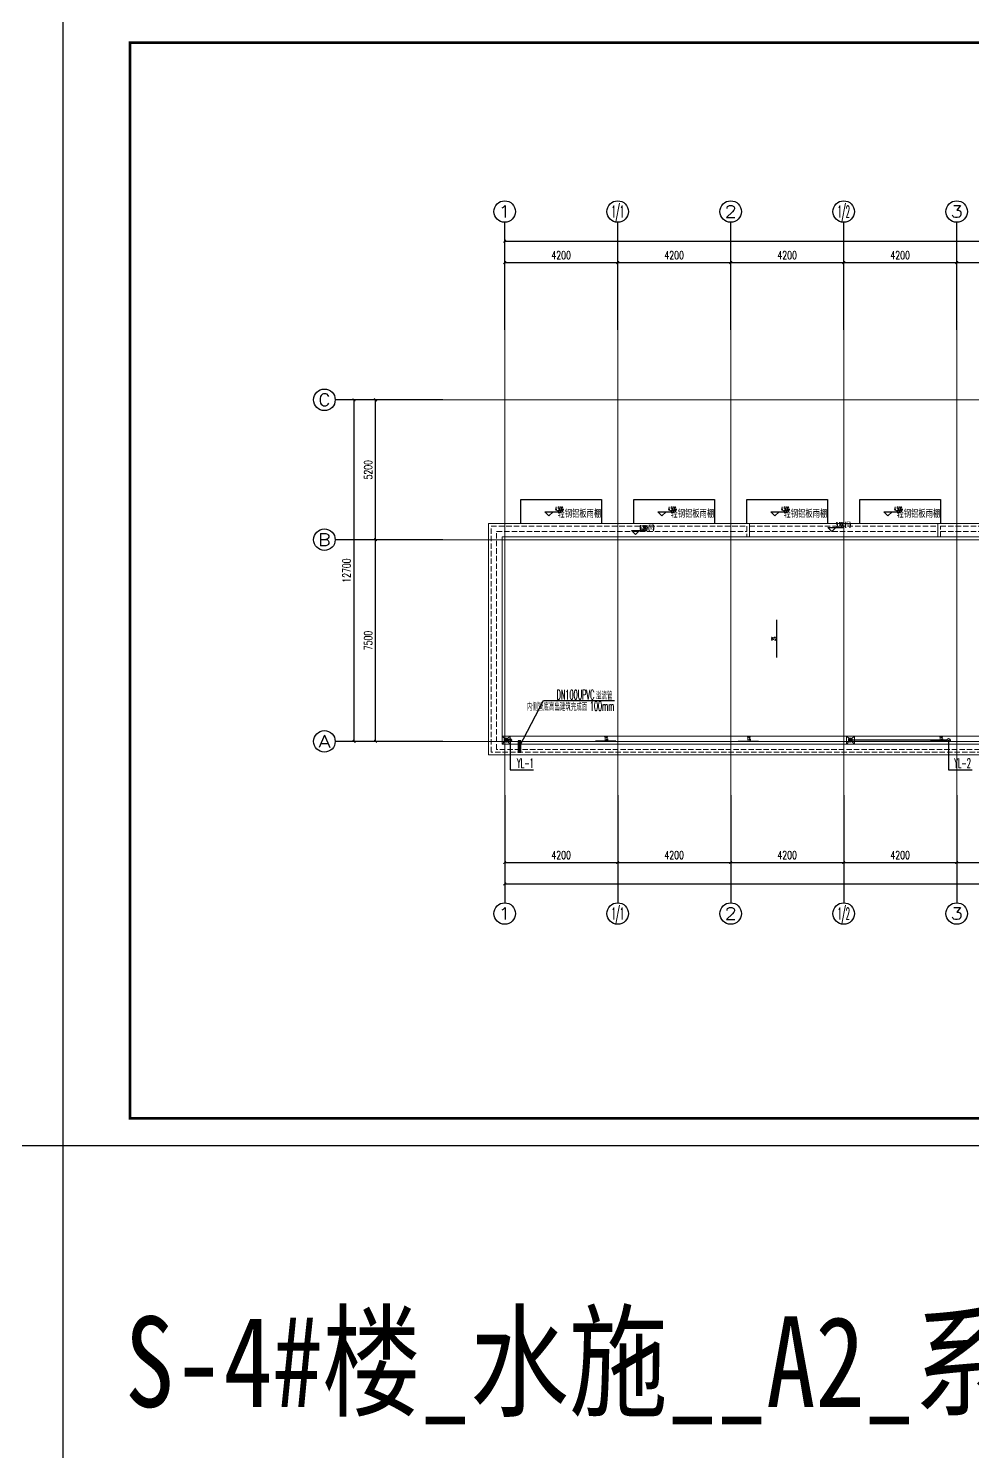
# Model space of a CAD drawing. Extents: x 1725261 to 1937680, y 860327 to 1571294.
# Drawn here: x 1789972 to 1825060, y 1058526 to 1111435 of the extents above; entities that cross this region are included whole.
import ezdxf
from ezdxf.enums import TextEntityAlignment as Align

# ---------------------------------------------------------------- set-up
doc = ezdxf.new("R2010")
doc.units = 0
doc.header["$LTSCALE"] = 1000
doc.header["$MEASUREMENT"] = 0
for name, pattern in [('ACAD_ISO10W100', [18.5, 12, -3, 0.5, -3]), ('DASH', [0.35, 0.25, -0.1]), ('DOTE', [2.42, 2, -0.2, 0.02, -0.2])]:
    doc.linetypes.add(name, pattern=pattern)
for name, color, linetype in [('AXIS', 3, 'Continuous'), ('AXIS_TEXT', 4, 'Continuous'), ('C-AXIS(轴号)', 3, 'Continuous'), ('C-AXIS-T(字)', 7, 'Continuous'), ('D-立面', 35, 'Continuous'), ('DIM_ELEV', 3, 'Continuous'), ('DIM_SYMB', 3, 'Continuous'), ('DIM_雨水', 3, 'Continuous'), ('PIPE-雨水', 4, 'Y'), ('PUB_TEXT', 4, 'Continuous'), ('text', 7, 'Continuous'), ('TWT_LEAD', 3, 'Continuous'), ('VPIPE-雨水', 4, 'Y'), ('图框', 140, 'Continuous'), ('大线脚', 71, 'Continuous'), ('导图字', 7, 'Continuous'), ('立面', 73, 'Continuous')]:
    doc.layers.add(name, color=color, linetype=linetype)
for name, color, linetype, lineweight in [('DOTE', 19, 'DOTE', 9), ('LVTRY', 1, 'Continuous', 13), ('平面-分水线', 214, 'Continuous', 15), ('平面-排水沟', 86, 'Continuous', 15), ('平面-看线', 45, 'Continuous', 15)]:
    doc.layers.add(name, color=color, linetype=linetype, lineweight=lineweight)
doc.styles.add('_TCH_AXIS', font='COMPLEX', dxfattribs={"bigfont": 'GBCBIG'})
doc.styles.add('_TCH_DIM', font='SIMPLEX.shx', dxfattribs={"width": 0.6, "oblique": 10, "bigfont": 'hztxt.shx'})
doc.styles.add('_TCH_DIM_T3', font='SIMPLEX', dxfattribs={"width": 0.705882, "bigfont": 'GBCBIG'})
doc.styles.add('_TWT_SERIAL', font='simplex.shx', dxfattribs={"width": 0.6, "oblique": 10, "height": 3.5, "bigfont": 'aadri.shx'})
doc.styles.add('COMPLEX', font='COMPLEX')
doc.styles.get("Standard").update_dxf_attribs({"font": 'gbenor.shx', "bigfont": 'gbcbig.shx'})
doc.styles.add('黑体', font='simhei.ttf')
doc.linetypes.add('Y', pattern='A,2,-0.2,["Y",Standard,S=0.4,R=0,X=-0.1,Y=-0.115],-0.35', length=2.55)
doc.dimstyles.new('_TCH_ARCH&&100', dxfattribs={"dimtxt": 297.5, "dimasz": 100, "dimexe": 250, "dimexo": 300, "dimgap": 126.25, "dimtad": 1, "dimdec": 0, "dimzin": 0, "dimdsep": 46, "dimtxsty": '_TCH_DIM_T3', "dimblk": 'ARCHTICK', "dimcen": 0.09, "dimclrt": 7, "dimazin": 2, "dimtfac": 1, "dimtdec": 0, "dimtix": 1, "dimtmove": 2, "dimatfit": 3, "dimfxl": 0, "dimtolj": 1, "dimtzin": 0, "dimarcsym": 0})

# ---------------------------------------------------------------- blocks, each defined once
blk = doc.blocks.new('$lvtry$00000171')
for p, q in [((-74, 11), (-11, 74)), ((-70, -27), (27, 70)), ((-53, -53), (53, 53)), ((-27, -70), (70, 27)), ((11, -74), (74, -11))]:
    blk.add_line(p, q)
blk.add_circle((0, 0), 75)
blk.add_point((0, 0))
blk = doc.blocks.new('R5T6Y7TRF')
at = {"layer": '平面-分水线', "elevation": -134}
blk.add_lwpolyline([(392485, -26438), (392785, -26438), (392785, -26738), (392485, -26738)], close=True, dxfattribs=at)
for points in [[(392485, -26438), (392582, -26534)], [(392688, -26534), (392785, -26438)], [(392485, -26738), (392593, -26629)], [(392676, -26629), (392785, -26738)]]:
    blk.add_lwpolyline(points, dxfattribs=at)
at = {"layer": 'LVTRY'}
blk.add_blockref('$lvtry$00000171', (392635, -26588, -134), dxfattribs=at)
blk = doc.blocks.new('3654645645678678')
at = {"layer": '大线脚', "color": 0}
blk.add_line((447247, -47568), (447247, -47145), dxfattribs=at)
blk.add_lwpolyline([(447197, -47145), (447297, -47145), (447297, -47568), (447197, -47568)], close=True, dxfattribs=at)
blk = doc.blocks.new('_ArchTick')
at = {"color": 0, "linetype": 'ByBlock', "const_width": 0.4}
blk.add_lwpolyline([(-0.5, -0.5), (0.5, 0.5)], dxfattribs=at)
blk = doc.blocks.new('*D87')
at = {"layer": 'AXIS', "color": 0, "lineweight": -2}
for p, q in [((1805072, 1097629), (1801822, 1097629)), ((1802072, 1084929), (1802072, 1097629)), ((1805072, 1084929), (1801822, 1084929))]:
    blk.add_line(p, q, dxfattribs=at)
at = {"layer": 'Defpoints', "color": 0}
for p in [(1802072, 1097629), (1805372, 1097629), (1805372, 1084929)]:
    blk.add_point(p, dxfattribs=at)
at = {"layer": 'AXIS', "color": 0, "lineweight": -2, "xscale": 100, "yscale": 100, "zscale": 100}
for p, rotation in [((1802072, 1097629), 90), ((1802072, 1084929), 270)]:
    blk.add_blockref('_ArchTick', p, dxfattribs=dict(at, rotation=rotation))
at = {"layer": 'AXIS', "color": 7, "insert": (1801797, 1091279), "char_height": 297.5, "attachment_point": 5, "rotation": 90, "style": '_TCH_DIM_T3'}
blk.add_mtext('\\A1;12700', dxfattribs=at)
blk = doc.blocks.new('*D88')
at = {"layer": 'AXIS', "color": 0, "lineweight": -2}
for p, q in [((1805072, 1097629), (1802622, 1097629)), ((1802872, 1092429), (1802872, 1097629)), ((1805072, 1092429), (1802622, 1092429))]:
    blk.add_line(p, q, dxfattribs=at)
at = {"layer": 'Defpoints', "color": 0}
for p in [(1802872, 1097629), (1805372, 1097629), (1805372, 1092429)]:
    blk.add_point(p, dxfattribs=at)
at = {"layer": 'AXIS', "color": 0, "lineweight": -2, "xscale": 100, "yscale": 100, "zscale": 100}
for p, rotation in [((1802872, 1097629), 90), ((1802872, 1092429), 270)]:
    blk.add_blockref('_ArchTick', p, dxfattribs=dict(at, rotation=rotation))
at = {"layer": 'AXIS', "color": 7, "insert": (1802597, 1095029), "char_height": 297.5, "attachment_point": 5, "rotation": 90, "style": '_TCH_DIM_T3'}
blk.add_mtext('\\A1;5200', dxfattribs=at)
blk = doc.blocks.new('*D89')
at = {"layer": 'AXIS', "color": 0, "lineweight": -2}
for p, q in [((1805072, 1092429), (1802622, 1092429)), ((1802872, 1084929), (1802872, 1092429)), ((1805072, 1084929), (1802622, 1084929))]:
    blk.add_line(p, q, dxfattribs=at)
at = {"layer": 'Defpoints', "color": 0}
for p in [(1802872, 1092429), (1805372, 1092429), (1805372, 1084929)]:
    blk.add_point(p, dxfattribs=at)
at = {"layer": 'AXIS', "color": 0, "lineweight": -2, "xscale": 100, "yscale": 100, "zscale": 100}
for p, rotation in [((1802872, 1092429), 90), ((1802872, 1084929), 270)]:
    blk.add_blockref('_ArchTick', p, dxfattribs=dict(at, rotation=rotation))
at = {"layer": 'AXIS', "color": 7, "insert": (1802597, 1088679), "char_height": 297.5, "attachment_point": 5, "rotation": 90, "style": '_TCH_DIM_T3'}
blk.add_mtext('\\A1;7500', dxfattribs=at)
blk = doc.blocks.new('*D93')
at = {"layer": 'AXIS', "color": 0, "lineweight": -2}
for p, q in [((1807672, 1082629), (1807672, 1079379)), ((1849672, 1082629), (1849672, 1079379)), ((1807672, 1079629), (1849672, 1079629))]:
    blk.add_line(p, q, dxfattribs=at)
at = {"layer": 'Defpoints', "color": 0}
for p in [(1807672, 1082929), (1849672, 1082929), (1849672, 1079629)]:
    blk.add_point(p, dxfattribs=at)
at = {"layer": 'AXIS', "color": 0, "lineweight": -2, "xscale": 100, "yscale": 100, "zscale": 100, "rotation": 180}
blk.add_blockref('_ArchTick', (1807672, 1079629), dxfattribs=at)
at = {"layer": 'AXIS', "color": 0, "lineweight": -2, "xscale": 100, "yscale": 100, "zscale": 100}
blk.add_blockref('_ArchTick', (1849672, 1079629), dxfattribs=at)
at = {"layer": 'AXIS', "color": 7, "insert": (1828672, 1079904), "char_height": 297.5, "attachment_point": 5, "style": '_TCH_DIM_T3'}
blk.add_mtext('\\A1;42000', dxfattribs=at)
blk = doc.blocks.new('*D94')
at = {"layer": 'AXIS', "color": 0, "lineweight": -2}
for p, q in [((1807672, 1082629), (1807672, 1080179)), ((1811872, 1082629), (1811872, 1080179)), ((1807672, 1080429), (1811872, 1080429))]:
    blk.add_line(p, q, dxfattribs=at)
at = {"layer": 'Defpoints', "color": 0}
for p in [(1807672, 1082929), (1811872, 1082929), (1811872, 1080429)]:
    blk.add_point(p, dxfattribs=at)
at = {"layer": 'AXIS', "color": 0, "lineweight": -2, "xscale": 100, "yscale": 100, "zscale": 100, "rotation": 180}
blk.add_blockref('_ArchTick', (1807672, 1080429), dxfattribs=at)
at = {"layer": 'AXIS', "color": 0, "lineweight": -2, "xscale": 100, "yscale": 100, "zscale": 100}
blk.add_blockref('_ArchTick', (1811872, 1080429), dxfattribs=at)
at = {"layer": 'AXIS', "color": 7, "insert": (1809772, 1080704), "char_height": 297.5, "attachment_point": 5, "style": '_TCH_DIM_T3'}
blk.add_mtext('\\A1;4200', dxfattribs=at)
blk = doc.blocks.new('*D95')
at = {"layer": 'AXIS', "color": 0, "lineweight": -2}
for p, q in [((1811872, 1082629), (1811872, 1080179)), ((1816072, 1082629), (1816072, 1080179)), ((1811872, 1080429), (1816072, 1080429))]:
    blk.add_line(p, q, dxfattribs=at)
at = {"layer": 'Defpoints', "color": 0}
for p in [(1811872, 1082929), (1816072, 1082929), (1816072, 1080429)]:
    blk.add_point(p, dxfattribs=at)
at = {"layer": 'AXIS', "color": 0, "lineweight": -2, "xscale": 100, "yscale": 100, "zscale": 100, "rotation": 180}
blk.add_blockref('_ArchTick', (1811872, 1080429), dxfattribs=at)
at = {"layer": 'AXIS', "color": 0, "lineweight": -2, "xscale": 100, "yscale": 100, "zscale": 100}
blk.add_blockref('_ArchTick', (1816072, 1080429), dxfattribs=at)
at = {"layer": 'AXIS', "color": 7, "insert": (1813972, 1080704), "char_height": 297.5, "attachment_point": 5, "style": '_TCH_DIM_T3'}
blk.add_mtext('\\A1;4200', dxfattribs=at)
blk = doc.blocks.new('*D96')
at = {"layer": 'AXIS', "color": 0, "lineweight": -2}
for p, q in [((1816072, 1082629), (1816072, 1080179)), ((1820272, 1082629), (1820272, 1080179)), ((1816072, 1080429), (1820272, 1080429))]:
    blk.add_line(p, q, dxfattribs=at)
at = {"layer": 'Defpoints', "color": 0}
for p in [(1816072, 1082929), (1820272, 1082929), (1820272, 1080429)]:
    blk.add_point(p, dxfattribs=at)
at = {"layer": 'AXIS', "color": 0, "lineweight": -2, "xscale": 100, "yscale": 100, "zscale": 100, "rotation": 180}
blk.add_blockref('_ArchTick', (1816072, 1080429), dxfattribs=at)
at = {"layer": 'AXIS', "color": 0, "lineweight": -2, "xscale": 100, "yscale": 100, "zscale": 100}
blk.add_blockref('_ArchTick', (1820272, 1080429), dxfattribs=at)
at = {"layer": 'AXIS', "color": 7, "insert": (1818172, 1080704), "char_height": 297.5, "attachment_point": 5, "style": '_TCH_DIM_T3'}
blk.add_mtext('\\A1;4200', dxfattribs=at)
blk = doc.blocks.new('*D97')
at = {"layer": 'AXIS', "color": 0, "lineweight": -2}
for p, q in [((1820272, 1082629), (1820272, 1080179)), ((1824472, 1082629), (1824472, 1080179)), ((1820272, 1080429), (1824472, 1080429))]:
    blk.add_line(p, q, dxfattribs=at)
at = {"layer": 'Defpoints', "color": 0}
for p in [(1820272, 1082929), (1824472, 1082929), (1824472, 1080429)]:
    blk.add_point(p, dxfattribs=at)
at = {"layer": 'AXIS', "color": 0, "lineweight": -2, "xscale": 100, "yscale": 100, "zscale": 100, "rotation": 180}
blk.add_blockref('_ArchTick', (1820272, 1080429), dxfattribs=at)
at = {"layer": 'AXIS', "color": 0, "lineweight": -2, "xscale": 100, "yscale": 100, "zscale": 100}
blk.add_blockref('_ArchTick', (1824472, 1080429), dxfattribs=at)
at = {"layer": 'AXIS', "color": 7, "insert": (1822372, 1080704), "char_height": 297.5, "attachment_point": 5, "style": '_TCH_DIM_T3'}
blk.add_mtext('\\A1;4200', dxfattribs=at)
blk = doc.blocks.new('*D98')
at = {"layer": 'AXIS', "color": 0, "lineweight": -2}
for p, q in [((1824472, 1082629), (1824472, 1080179)), ((1828672, 1082629), (1828672, 1080179)), ((1824472, 1080429), (1828672, 1080429))]:
    blk.add_line(p, q, dxfattribs=at)
at = {"layer": 'Defpoints', "color": 0}
for p in [(1824472, 1082929), (1828672, 1082929), (1828672, 1080429)]:
    blk.add_point(p, dxfattribs=at)
at = {"layer": 'AXIS', "color": 0, "lineweight": -2, "xscale": 100, "yscale": 100, "zscale": 100, "rotation": 180}
blk.add_blockref('_ArchTick', (1824472, 1080429), dxfattribs=at)
at = {"layer": 'AXIS', "color": 0, "lineweight": -2, "xscale": 100, "yscale": 100, "zscale": 100}
blk.add_blockref('_ArchTick', (1828672, 1080429), dxfattribs=at)
at = {"layer": 'AXIS', "color": 7, "insert": (1826572, 1080704), "char_height": 297.5, "attachment_point": 5, "style": '_TCH_DIM_T3'}
blk.add_mtext('\\A1;4200', dxfattribs=at)
blk = doc.blocks.new('*D104')
at = {"layer": 'AXIS', "color": 0, "lineweight": -2}
for p, q in [((1807672, 1100529), (1807672, 1103779)), ((1849672, 1100529), (1849672, 1103779)), ((1807672, 1103529), (1849672, 1103529))]:
    blk.add_line(p, q, dxfattribs=at)
at = {"layer": 'Defpoints', "color": 0}
for p in [(1849672, 1103529), (1807672, 1100229), (1849672, 1100229)]:
    blk.add_point(p, dxfattribs=at)
at = {"layer": 'AXIS', "color": 0, "lineweight": -2, "xscale": 100, "yscale": 100, "zscale": 100, "rotation": 180}
blk.add_blockref('_ArchTick', (1807672, 1103529), dxfattribs=at)
at = {"layer": 'AXIS', "color": 0, "lineweight": -2, "xscale": 100, "yscale": 100, "zscale": 100}
blk.add_blockref('_ArchTick', (1849672, 1103529), dxfattribs=at)
at = {"layer": 'AXIS', "color": 7, "insert": (1828672, 1103804), "char_height": 297.5, "attachment_point": 5, "style": '_TCH_DIM_T3'}
blk.add_mtext('\\A1;42000', dxfattribs=at)
blk = doc.blocks.new('*D105')
at = {"layer": 'AXIS', "color": 0, "lineweight": -2}
for p, q in [((1807672, 1100529), (1807672, 1102979)), ((1807672, 1102729), (1811872, 1102729)), ((1811872, 1100529), (1811872, 1102979))]:
    blk.add_line(p, q, dxfattribs=at)
at = {"layer": 'Defpoints', "color": 0}
for p in [(1811872, 1102729), (1807672, 1100229), (1811872, 1100229)]:
    blk.add_point(p, dxfattribs=at)
at = {"layer": 'AXIS', "color": 0, "lineweight": -2, "xscale": 100, "yscale": 100, "zscale": 100, "rotation": 180}
blk.add_blockref('_ArchTick', (1807672, 1102729), dxfattribs=at)
at = {"layer": 'AXIS', "color": 0, "lineweight": -2, "xscale": 100, "yscale": 100, "zscale": 100}
blk.add_blockref('_ArchTick', (1811872, 1102729), dxfattribs=at)
at = {"layer": 'AXIS', "color": 7, "insert": (1809772, 1103004), "char_height": 297.5, "attachment_point": 5, "style": '_TCH_DIM_T3'}
blk.add_mtext('\\A1;4200', dxfattribs=at)
blk = doc.blocks.new('*D106')
at = {"layer": 'AXIS', "color": 0, "lineweight": -2}
for p, q in [((1811872, 1100529), (1811872, 1102979)), ((1811872, 1102729), (1816072, 1102729)), ((1816072, 1100529), (1816072, 1102979))]:
    blk.add_line(p, q, dxfattribs=at)
at = {"layer": 'Defpoints', "color": 0}
for p in [(1816072, 1102729), (1811872, 1100229), (1816072, 1100229)]:
    blk.add_point(p, dxfattribs=at)
at = {"layer": 'AXIS', "color": 0, "lineweight": -2, "xscale": 100, "yscale": 100, "zscale": 100, "rotation": 180}
blk.add_blockref('_ArchTick', (1811872, 1102729), dxfattribs=at)
at = {"layer": 'AXIS', "color": 0, "lineweight": -2, "xscale": 100, "yscale": 100, "zscale": 100}
blk.add_blockref('_ArchTick', (1816072, 1102729), dxfattribs=at)
at = {"layer": 'AXIS', "color": 7, "insert": (1813972, 1103004), "char_height": 297.5, "attachment_point": 5, "style": '_TCH_DIM_T3'}
blk.add_mtext('\\A1;4200', dxfattribs=at)
blk = doc.blocks.new('*D107')
at = {"layer": 'AXIS', "color": 0, "lineweight": -2}
for p, q in [((1816072, 1100529), (1816072, 1102979)), ((1816072, 1102729), (1820272, 1102729)), ((1820272, 1100529), (1820272, 1102979))]:
    blk.add_line(p, q, dxfattribs=at)
at = {"layer": 'Defpoints', "color": 0}
for p in [(1820272, 1102729), (1816072, 1100229), (1820272, 1100229)]:
    blk.add_point(p, dxfattribs=at)
at = {"layer": 'AXIS', "color": 0, "lineweight": -2, "xscale": 100, "yscale": 100, "zscale": 100, "rotation": 180}
blk.add_blockref('_ArchTick', (1816072, 1102729), dxfattribs=at)
at = {"layer": 'AXIS', "color": 0, "lineweight": -2, "xscale": 100, "yscale": 100, "zscale": 100}
blk.add_blockref('_ArchTick', (1820272, 1102729), dxfattribs=at)
at = {"layer": 'AXIS', "color": 7, "insert": (1818172, 1103004), "char_height": 297.5, "attachment_point": 5, "style": '_TCH_DIM_T3'}
blk.add_mtext('\\A1;4200', dxfattribs=at)
blk = doc.blocks.new('*D108')
at = {"layer": 'AXIS', "color": 0, "lineweight": -2}
for p, q in [((1820272, 1100529), (1820272, 1102979)), ((1820272, 1102729), (1824472, 1102729)), ((1824472, 1100529), (1824472, 1102979))]:
    blk.add_line(p, q, dxfattribs=at)
at = {"layer": 'Defpoints', "color": 0}
for p in [(1824472, 1102729), (1820272, 1100229), (1824472, 1100229)]:
    blk.add_point(p, dxfattribs=at)
at = {"layer": 'AXIS', "color": 0, "lineweight": -2, "xscale": 100, "yscale": 100, "zscale": 100, "rotation": 180}
blk.add_blockref('_ArchTick', (1820272, 1102729), dxfattribs=at)
at = {"layer": 'AXIS', "color": 0, "lineweight": -2, "xscale": 100, "yscale": 100, "zscale": 100}
blk.add_blockref('_ArchTick', (1824472, 1102729), dxfattribs=at)
at = {"layer": 'AXIS', "color": 7, "insert": (1822372, 1103004), "char_height": 297.5, "attachment_point": 5, "style": '_TCH_DIM_T3'}
blk.add_mtext('\\A1;4200', dxfattribs=at)
blk = doc.blocks.new('*D109')
at = {"layer": 'AXIS', "color": 0, "lineweight": -2}
for p, q in [((1824472, 1100529), (1824472, 1102979)), ((1824472, 1102729), (1828672, 1102729)), ((1828672, 1100529), (1828672, 1102979))]:
    blk.add_line(p, q, dxfattribs=at)
at = {"layer": 'Defpoints', "color": 0}
for p in [(1828672, 1102729), (1824472, 1100229), (1828672, 1100229)]:
    blk.add_point(p, dxfattribs=at)
at = {"layer": 'AXIS', "color": 0, "lineweight": -2, "xscale": 100, "yscale": 100, "zscale": 100, "rotation": 180}
blk.add_blockref('_ArchTick', (1824472, 1102729), dxfattribs=at)
at = {"layer": 'AXIS', "color": 0, "lineweight": -2, "xscale": 100, "yscale": 100, "zscale": 100}
blk.add_blockref('_ArchTick', (1828672, 1102729), dxfattribs=at)
at = {"layer": 'AXIS', "color": 7, "insert": (1826572, 1103004), "char_height": 297.5, "attachment_point": 5, "style": '_TCH_DIM_T3'}
blk.add_mtext('\\A1;4200', dxfattribs=at)
blk = doc.blocks.new('_AXISO')
blk.add_circle((0, 0), 0.5)
at = {"layer": 'AXIS_TEXT', "style": 'COMPLEX', "width": 1.041667}
blk.add_attdef('A', text='', height=0.56, dxfattribs=at).set_placement((-0.25, -0.28), (0.25, -0.28), align=Align.FIT)

msp = doc.modelspace()

# ---------------------------------------------------------------- hatches: boundary and pattern name
at = {"layer": 'DIM_SYMB'}
for points in [[(1817772.3, 1088042.6), (1817772.3, 1088192.6), (1817752.3, 1088192.6)], [(1811044.2, 1084936.6), (1811194.2, 1084936.6), (1811194.2, 1084956.6)], [(1817107, 1084936.6), (1816957, 1084936.6), (1816957, 1084956.6)], [(1823502, 1084936.6), (1823652, 1084936.6), (1823652, 1084956.6)]]:
    msp.add_hatch(color=8, dxfattribs=at).paths.add_polyline_path(points)

# ---------------------------------------------------------------- linework, layer by layer
at = {"layer": 'C-AXIS(轴号)'}
for p, q in [((1807672.2, 1100228.5), (1807672.2, 1104228.5)), ((1811872.2, 1100228.5), (1811872.2, 1104228.5)), ((1816072.2, 1100228.5), (1816072.2, 1104228.5)), ((1820272.2, 1100228.5), (1820272.2, 1104228.5)), ((1824472.2, 1100228.5), (1824472.2, 1104228.5)), ((1805372.2, 1097628.5), (1801372.2, 1097628.5)), ((1805372.2, 1092428.5), (1801372.2, 1092428.5)), ((1805372.2, 1084928.5), (1801372.2, 1084928.5)), ((1807672.2, 1082928.5), (1807672.2, 1078928.5)), ((1811872.2, 1082928.5), (1811872.2, 1078928.5)), ((1816072.2, 1082928.5), (1816072.2, 1078928.5)), ((1820272.2, 1082928.5), (1820272.2, 1078928.5)), ((1824472.2, 1082928.5), (1824472.2, 1078928.5))]:
    msp.add_line(p, q, dxfattribs=at)
at = {"layer": 'DIM_ELEV', "color": 8}
for p, q in [((1809317.8, 1093312.3), (1809167.8, 1093462.3)), ((1809167.8, 1093462.3), (1809823.8, 1093462.3)), ((1809317.8, 1093312.3), (1809467.8, 1093462.3)), ((1813517.8, 1093312.3), (1813367.8, 1093462.3)), ((1813367.8, 1093462.3), (1814023.8, 1093462.3)), ((1813517.8, 1093312.3), (1813667.8, 1093462.3)), ((1817717.8, 1093312.3), (1817567.8, 1093462.3)), ((1817567.8, 1093462.3), (1818223.8, 1093462.3)), ((1817717.8, 1093312.3), (1817867.8, 1093462.3)), ((1821917.8, 1093312.3), (1821767.8, 1093462.3)), ((1821767.8, 1093462.3), (1822423.8, 1093462.3)), ((1821917.8, 1093312.3), (1822067.8, 1093462.3)), ((1812532.1, 1092616.3), (1812382.1, 1092766.3)), ((1812382.1, 1092766.3), (1812966.7, 1092766.3)), ((1812532.1, 1092616.3), (1812682.1, 1092766.3)), ((1819835.7, 1092728.5), (1819685.7, 1092878.5)), ((1819685.7, 1092878.5), (1820270.2, 1092878.5)), ((1819835.7, 1092728.5), (1819985.7, 1092878.5))]:
    msp.add_line(p, q, dxfattribs=at)
at = {"layer": 'DIM_SYMB', "color": 8}
for points in [[(1817772.3, 1089446.2), (1817772.3, 1088042.6)], [(1811799.3, 1084936.6), (1811044.2, 1084936.6)], [(1816351.9, 1084936.6), (1817107, 1084936.6)], [(1824257.1, 1084936.6), (1823502, 1084936.6)]]:
    msp.add_lwpolyline(points, dxfattribs=at)
at = {"layer": 'DIM_雨水'}
for p, q in [((1807872.2, 1084978.5), (1807872.2, 1083876.2)), ((1824172.2, 1084978.5), (1824172.2, 1083876.2)), ((1807872.2, 1083876.2), (1808748.1, 1083876.2)), ((1824172.2, 1083876.2), (1825048.1, 1083876.2))]:
    msp.add_line(p, q, dxfattribs=at)
at = {"layer": 'DOTE', "linetype": 'ACAD_ISO10W100', "ltscale": 100}
for p, q in [((1807672.2, 1100228.5), (1807672.2, 1082928.5)), ((1811872.2, 1100228.5), (1811872.2, 1082928.5)), ((1816072.2, 1100228.5), (1816072.2, 1082928.5)), ((1820272.2, 1100228.5), (1820272.2, 1082928.5)), ((1824472.2, 1100228.5), (1824472.2, 1082928.5)), ((1851972.2, 1097628.5), (1805372.2, 1097628.5)), ((1851972.2, 1092428.5), (1805372.2, 1092428.5)), ((1805372.2, 1084928.5), (1851972.2, 1084928.5))]:
    msp.add_line(p, q, dxfattribs=at)
at = {"layer": 'PIPE-雨水', "const_width": 55}
for points in [[(1807817.2, 1084978.5), (1807797.2, 1084978.5)], [(1824117.2, 1084978.5), (1820597.2, 1084978.5)]]:
    msp.add_lwpolyline(points, dxfattribs=at)
at = {"layer": 'text', "color": 2}
msp.add_lwpolyline([(1791250.9, 1052102), (1760250.9, 1052102), (1760250.9, 1069910.3), (1791250.9, 1069910.3)], close=True, dxfattribs=at)
at = {"layer": 'TWT_LEAD'}
for p, q in [((1808219.7, 1084738.7), (1809116.8, 1086455.3)), ((1809116.8, 1086455.3), (1811759.3, 1086455.3))]:
    msp.add_line(p, q, dxfattribs=at)
at = {"layer": 'VPIPE-雨水'}
for centre in [(1807872.2, 1084978.5), (1824172.2, 1084978.5)]:
    msp.add_circle(centre, 55, dxfattribs=at)
at = {"layer": '图框'}
msp.add_lwpolyline([(1791250.9, 1069910.3), (1865550.9, 1069910.3), (1865550.9, 1111910.3), (1791250.9, 1111910.3)], close=True, dxfattribs=at)
at = {"layer": '图框', "const_width": 100}
msp.add_lwpolyline([(1793750.9, 1070910.3), (1864550.9, 1070910.3), (1864550.9, 1110910.3), (1793750.9, 1110910.3)], close=True, dxfattribs=at)
at = {"layer": '平面-排水沟', "color": 8}
msp.add_lwpolyline([(1849772.2, 1085128.5), (1807572.2, 1085128.5)], dxfattribs=at)
at = {"layer": '平面-看线', "color": 8}
for points in [[(1823772.2, 1092528.5), (1823772.2, 1093028.5), (1832272.2, 1093028.5), (1832272.2, 1098028.5), (1850172.2, 1098028.5), (1850172.2, 1084428.5), (1807072.2, 1084428.5), (1807072.2, 1093028.5), (1816772.2, 1093028.5), (1816772.2, 1092528.5)], [(1816772.2, 1093028.5), (1823772.2, 1093028.5)]]:
    msp.add_lwpolyline(points, dxfattribs=at)
at = {"layer": '平面-看线', "color": 8, "linetype": 'DASH', "ltscale": 0.8}
for points in [[(1823872.2, 1092528.5), (1823872.2, 1092928.5), (1832372.2, 1092928.5), (1832372.2, 1097928.5), (1850072.2, 1097928.5), (1850072.2, 1084528.5), (1807172.2, 1084528.5), (1807172.2, 1092928.5), (1816672.2, 1092928.5), (1816672.2, 1092528.5)], [(1823872.2, 1092728.5), (1832572.2, 1092728.5), (1832572.2, 1097728.5), (1849972.2, 1097728.5), (1849972.2, 1084628.5), (1807372.2, 1084628.5), (1807372.2, 1092728.5), (1816672.2, 1092728.5)], [(1816772.2, 1092928.5), (1823772.2, 1092928.5)], [(1816772.2, 1092728.5), (1823772.2, 1092728.5)]]:
    msp.add_lwpolyline(points, dxfattribs=at)
at = {"layer": '平面-看线', "color": 8}
msp.add_lwpolyline([(1807572.2, 1092528.5), (1832772.2, 1092528.5), (1832772.2, 1097528.5), (1849772.2, 1097528.5), (1849772.2, 1084828.5), (1807572.2, 1084828.5)], close=True, dxfattribs=at)
at = {"layer": '立面', "color": 8}
for points in [[(1808272.2, 1093028.5), (1808272.2, 1093928.5), (1811272.2, 1093928.5), (1811272.2, 1093028.5)], [(1812472.2, 1093028.5), (1812472.2, 1093928.5), (1815472.2, 1093928.5), (1815472.2, 1093028.5)], [(1816672.2, 1093028.5), (1816672.2, 1093928.5), (1819672.2, 1093928.5), (1819672.2, 1093028.5)], [(1820872.2, 1093028.5), (1820872.2, 1093928.5), (1823872.2, 1093928.5), (1823872.2, 1093028.5)]]:
    msp.add_lwpolyline(points, dxfattribs=at)

# ---------------------------------------------------------------- block references
at = {"color": 8}
msp.add_blockref('R5T6Y7TRF', (1415087.4, 1111566.2, 134.4), dxfattribs=at)
at = {"color": 8, "xscale": -1}
msp.add_blockref('R5T6Y7TRF', (2213157.1, 1111566.2, 134.4), dxfattribs=at)
at = {"layer": 'C-AXIS(轴号)'}
ref = msp.add_blockref('_AXISO', (1807672.2, 1104628.5), dxfattribs=dict(at, xscale=800, yscale=800, zscale=800))
ref.add_attrib('A', '1', dxfattribs={"layer": 'C-AXIS-T(字)', "height": 452.5, "style": '_TCH_AXIS', "width": 2.333333}).set_placement((1807446, 1104402.3), (1807898.5, 1104402.3), align=Align.FIT)
ref = msp.add_blockref('_AXISO', (1811872.2, 1104628.5), dxfattribs=dict(at, xscale=800, yscale=800, zscale=800))
ref.add_attrib('A', '1/1', dxfattribs={"layer": 'C-AXIS-T(字)', "height": 452.55, "style": '_TCH_AXIS', "width": 0.456522}).set_placement((1811646, 1104402.3), (1812098.5, 1104402.3), align=Align.FIT)
ref = msp.add_blockref('_AXISO', (1816072.2, 1104628.5), dxfattribs=dict(at, xscale=800, yscale=800, zscale=800))
ref.add_attrib('A', '2', dxfattribs={"layer": 'C-AXIS-T(字)', "height": 452.5, "style": '_TCH_AXIS', "width": 1.5}).set_placement((1815846, 1104402.3), (1816298.5, 1104402.3), align=Align.FIT)
ref = msp.add_blockref('_AXISO', (1820272.2, 1104628.5), dxfattribs=dict(at, xscale=800, yscale=800, zscale=800))
ref.add_attrib('A', '1/2', dxfattribs={"layer": 'C-AXIS-T(字)', "height": 452.55, "style": '_TCH_AXIS', "width": 0.411765}).set_placement((1820046, 1104402.3), (1820498.5, 1104402.3), align=Align.FIT)
ref = msp.add_blockref('_AXISO', (1824472.2, 1104628.5), dxfattribs=dict(at, xscale=800, yscale=800, zscale=800))
ref.add_attrib('A', '3', dxfattribs={"layer": 'C-AXIS-T(字)', "height": 452.5, "style": '_TCH_AXIS', "width": 1.5}).set_placement((1824246, 1104402.3), (1824698.5, 1104402.3), align=Align.FIT)
ref = msp.add_blockref('_AXISO', (1800972.2, 1097628.5), dxfattribs=dict(at, xscale=800, yscale=800, zscale=800))
ref.add_attrib('A', 'C', dxfattribs={"layer": 'C-AXIS-T(字)', "height": 452.5, "style": '_TCH_AXIS', "width": 1.4}).set_placement((1800746, 1097402.3), (1801198.5, 1097402.3), align=Align.FIT)
ref = msp.add_blockref('_AXISO', (1800972.2, 1092428.5), dxfattribs=dict(at, xscale=800, yscale=800, zscale=800))
ref.add_attrib('A', 'B', dxfattribs={"layer": 'C-AXIS-T(字)', "height": 452.5, "style": '_TCH_AXIS', "width": 1.235294}).set_placement((1800746, 1092202.3), (1801198.5, 1092202.3), align=Align.FIT)
ref = msp.add_blockref('_AXISO', (1800972.2, 1084928.5), dxfattribs=dict(at, xscale=800, yscale=800, zscale=800))
ref.add_attrib('A', 'A', dxfattribs={"layer": 'C-AXIS-T(字)', "height": 452.5, "style": '_TCH_AXIS', "width": 1.166667}).set_placement((1800746, 1084702.3), (1801198.5, 1084702.3), align=Align.FIT)
ref = msp.add_blockref('_AXISO', (1807672.2, 1078528.5), dxfattribs=dict(at, xscale=800, yscale=800, zscale=800))
ref.add_attrib('A', '1', dxfattribs={"layer": 'C-AXIS-T(字)', "height": 452.5, "style": '_TCH_AXIS', "width": 2.333333}).set_placement((1807446, 1078302.3), (1807898.5, 1078302.3), align=Align.FIT)
ref = msp.add_blockref('_AXISO', (1811872.2, 1078528.5), dxfattribs=dict(at, xscale=800, yscale=800, zscale=800))
ref.add_attrib('A', '1/1', dxfattribs={"layer": 'C-AXIS-T(字)', "height": 452.55, "style": '_TCH_AXIS', "width": 0.456522}).set_placement((1811646, 1078302.3), (1812098.5, 1078302.3), align=Align.FIT)
ref = msp.add_blockref('_AXISO', (1816072.2, 1078528.5), dxfattribs=dict(at, xscale=800, yscale=800, zscale=800))
ref.add_attrib('A', '2', dxfattribs={"layer": 'C-AXIS-T(字)', "height": 452.5, "style": '_TCH_AXIS', "width": 1.5}).set_placement((1815846, 1078302.3), (1816298.5, 1078302.3), align=Align.FIT)
ref = msp.add_blockref('_AXISO', (1820272.2, 1078528.5), dxfattribs=dict(at, xscale=800, yscale=800, zscale=800))
ref.add_attrib('A', '1/2', dxfattribs={"layer": 'C-AXIS-T(字)', "height": 452.55, "style": '_TCH_AXIS', "width": 0.411765}).set_placement((1820046, 1078302.3), (1820498.5, 1078302.3), align=Align.FIT)
ref = msp.add_blockref('_AXISO', (1824472.2, 1078528.5), dxfattribs=dict(at, xscale=800, yscale=800, zscale=800))
ref.add_attrib('A', '3', dxfattribs={"layer": 'C-AXIS-T(字)', "height": 452.5, "style": '_TCH_AXIS', "width": 1.5}).set_placement((1824246, 1078302.3), (1824698.5, 1078302.3), align=Align.FIT)
at = {"layer": 'D-立面', "color": 8, "xscale": -1.005, "yscale": 1.005, "zscale": 1.005, "rotation": 180}
msp.add_blockref('3654645645678678', (1358736.9, 1037145.4), dxfattribs=at)

# ---------------------------------------------------------------- texts
at = {"layer": 'DIM_ELEV', "color": 8, "style": '_TCH_DIM'}
for s, height, width, p in [('4.500', 148.75, 0.423529, (1809547.4, 1093497.3)), ('4.500', 148.75, 0.423529, (1813747.4, 1093497.3)), ('4.500', 148.75, 0.423529, (1817947.4, 1093497.3)), ('4.500', 148.75, 0.423529, (1822147.4, 1093497.3)), ('结', 175, 0.6, (1820372.4, 1092913.5)), ('6.200', 148.75, 0.423529, (1812688.2, 1092801.3)), ('(', 148.8, 0.423529, (1813016.7, 1092801.3)), ('结', 175, 0.6, (1813068.9, 1092801.3)), (')', 148.8, 0.423529, (1813184.5, 1092801.3)), ('5.700', 148.75, 0.423529, (1819990, 1092913.5)), ('(', 148.8, 0.423529, (1820320.2, 1092913.5)), (')', 148.8, 0.423529, (1820488.1, 1092913.5))]:
    msp.add_text(s, height=height, dxfattribs=dict(at, width=width)).set_placement(p)
at = {"layer": 'DIM_SYMB', "color": 8, "style": '_TCH_DIM', "width": 0.423529}
msp.add_text('2%', height=148.75, rotation=90, dxfattribs=at).set_placement((1817737.3, 1088674.3))
for p in [(1811365.2, 1084971.6), (1816672.8, 1084971.6), (1823822.9, 1084971.6)]:
    msp.add_text('1%', height=148.75, dxfattribs=at).set_placement(p)
at = {"layer": 'DIM_雨水', "color": 7, "style": '_TWT_SERIAL', "width": 0.48}
for s, p in [('YL-1', (1808134.1, 1083946.2)), ('YL-2', (1824381.8, 1083946.2))]:
    msp.add_text(s, height=350, dxfattribs=at).set_placement(p)
at = {"layer": 'PUB_TEXT', "color": 8}
for p in [(1809636.1, 1093246.7), (1813836.1, 1093246.7), (1818036.1, 1093246.7), (1822236.1, 1093246.7)]:
    msp.add_text('轻钢铝板雨棚', height=270.07, dxfattribs=at).set_placement(p)
at = {"layer": 'TWT_LEAD', "color": 7, "style": '_TWT_SERIAL'}
for s, height, width, p in [('DN100UPVC', 350, 0.48, (1809601.4, 1086490.3)), ('溢流管', 261.81, 0.6, (1811065.4, 1086490.3)), ('内侧管底高出建筑完成面', 261.811, 0.6, (1808495.1, 1086070.3)), ('100mm', 350, 0.48, (1810835.1, 1086070.3))]:
    msp.add_text(s, height=height, dxfattribs=dict(at, width=width)).set_placement(p)
at = {"layer": '导图字', "color": 1, "style": '黑体', "width": 0.8}
msp.add_text('S-4#楼_水施__A2_系统原理图', height=3364.726, dxfattribs=at).set_placement((1793558.4, 1060185.2))

# ---------------------------------------------------------------- dimensions: what is measured, and where the dimension line sits
at = {"layer": 'AXIS'}
for p1, p2, distance, picture, middle in [((1807672.2, 1100228.5), (1849672.2, 1100228.5), 3300, '*D104', (1828672.2, 1103803.5)), ((1807672.2, 1100228.5), (1811872.2, 1100228.5), 2500, '*D105', (1809772.2, 1103003.5)), ((1811872.2, 1100228.5), (1816072.2, 1100228.5), 2500, '*D106', (1813972.2, 1103003.5)), ((1816072.2, 1100228.5), (1820272.2, 1100228.5), 2500, '*D107', (1818172.2, 1103003.5)), ((1820272.2, 1100228.5), (1824472.2, 1100228.5), 2500, '*D108', (1822372.2, 1103003.5)), ((1824472.2, 1100228.5), (1828672.2, 1100228.5), 2500, '*D109', (1826572.2, 1103003.5)), ((1805372.2, 1084928.5), (1805372.2, 1097628.5), 3300, '*D87', (1801797.2, 1091278.5)), ((1805372.2, 1092428.5), (1805372.2, 1097628.5), 2500, '*D88', (1802597.2, 1095028.5)), ((1805372.2, 1084928.5), (1805372.2, 1092428.5), 2500, '*D89', (1802597.2, 1088678.5)), ((1807672.2, 1082928.5), (1849672.2, 1082928.5), -3300, '*D93', (1828672.2, 1079903.5)), ((1807672.2, 1082928.5), (1811872.2, 1082928.5), -2500, '*D94', (1809772.2, 1080703.5)), ((1811872.2, 1082928.5), (1816072.2, 1082928.5), -2500, '*D95', (1813972.2, 1080703.5)), ((1816072.2, 1082928.5), (1820272.2, 1082928.5), -2500, '*D96', (1818172.2, 1080703.5)), ((1820272.2, 1082928.5), (1824472.2, 1082928.5), -2500, '*D97', (1822372.2, 1080703.5)), ((1824472.2, 1082928.5), (1828672.2, 1082928.5), -2500, '*D98', (1826572.2, 1080703.5))]:
    dim = msp.add_aligned_dim(p1=p1, p2=p2, distance=distance, dimstyle='_TCH_ARCH&&100', dxfattribs=at)
    dim.commit()
    dim.dimension.update_dxf_attribs({"geometry": picture, "text_midpoint": middle})

doc.saveas('drawing.dxf')
